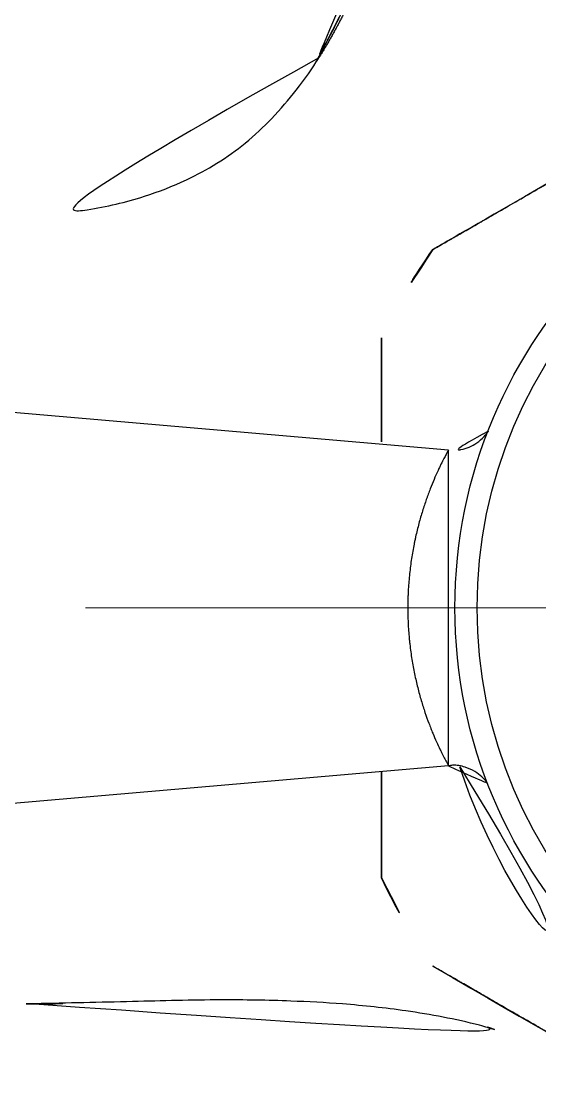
# Model space of a CAD drawing. Extents: x 16296677672 to 16296678106, y -37409616503 to -37409616185.
# Drawn here: x 16296677906.05 to 16296677917.88, y -37409616287.13 to -37409616262.57 of the extents above; entities that cross this region are included whole.
import ezdxf

# ---------------------------------------------------------------- set-up
doc = ezdxf.new("R2010")
doc.units = 0
doc.header["$LTSCALE"] = 10
doc.header["$MEASUREMENT"] = 0
doc.linetypes.add('CENTER', pattern=[2, 1.25, -0.25, 0.25, -0.25])
doc.layers.add('DIM & TEXT', color=4, linetype='CONTINUOUS', lineweight=9)
doc.layers.add('DWG', color=7, linetype='CONTINUOUS')

msp = doc.modelspace()

# ---------------------------------------------------------------- linework, layer by layer
at = {"layer": 'DIM & TEXT', "color": 1, "linetype": 'CENTER'}
msp.add_line((16296678000.009661, -37409616275.965424), (16296677903.68092, -37409616275.965424), dxfattribs=at)
at = {"layer": 'DWG', "color": 0}
for p, q in [((16296677915.796591, -37409616272.365227), (16296677893.088949, -37409616270.400574)), ((16296677893.088949, -37409616281.530281), (16296677915.79727, -37409616279.565552))]:
    msp.add_line(p, q, dxfattribs=at)
for radius in [11.161728, 10.653735]:
    msp.add_circle((16296677927.10643, -37409616275.965424), radius, dxfattribs=at)
for radius, start, end in [(11.718021, 108.5118757, 161.6961311), (14.326368, 145.1422632, 154.5053257), (11.718021, 198.0448171, 251.3756019), (14.326368, 205.4864614, 214.8651945)]:
    msp.add_arc((16296677927.197321, -37409616275.965424), radius, start, end, dxfattribs=at)
for points, degree in [([(16296677913.940639, -37409616260.768692), (16296677913.62413, -37409616262.053383), (16296677912.745741, -37409616263.50399)], 2), ([(16296677916.69248, -37409616285.546043), (16296677916.82655, -37409616285.588966), (16296677916.960421, -37409616285.634163), (16296677917.094191, -37409616285.681343)], 3)]:
    msp.add_open_spline(points, degree=degree, dxfattribs=at)
for points, knots in [([(16296677912.77803, -37409616263.491241), (16296677912.78039, -37409616263.48761), (16296677912.791321, -37409616263.470703), (16296677912.81076, -37409616263.440468), (16296677912.836229, -37409616263.400467), (16296677912.861521, -37409616263.360352), (16296677912.886641, -37409616263.320122), (16296677912.911579, -37409616263.279793), (16296677912.93635, -37409616263.239349), (16296677912.960951, -37409616263.198807), (16296677912.985371, -37409616263.158157), (16296677913.009621, -37409616263.117409), (16296677913.03371, -37409616263.076569), (16296677913.057619, -37409616263.035622), (16296677913.081369, -37409616262.994591), (16296677913.10495, -37409616262.953461), (16296677913.128361, -37409616262.912247), (16296677913.151609, -37409616262.870941), (16296677913.17469, -37409616262.829552), (16296677913.19762, -37409616262.788094), (16296677913.220381, -37409616262.746536), (16296677913.24299, -37409616262.704933), (16296677913.26544, -37409616262.663239), (16296677913.287729, -37409616262.621483), (16296677913.309879, -37409616262.579659), (16296677913.331869, -37409616262.537773), (16296677913.35371, -37409616262.495827), (16296677913.375401, -37409616262.453827), (16296677913.39695, -37409616262.411781), (16296677913.41835, -37409616262.369667), (16296677913.4396, -37409616262.327522), (16296677913.46072, -37409616262.285316), (16296677913.481689, -37409616262.243088), (16296677913.50252, -37409616262.200813), (16296677913.52322, -37409616262.158493), (16296677913.54377, -37409616262.116127), (16296677913.56419, -37409616262.07373), (16296677913.584471, -37409616262.031303), (16296677913.60462, -37409616261.988831), (16296677913.62463, -37409616261.946327), (16296677913.644501, -37409616261.903801), (16296677913.664249, -37409616261.861237), (16296677913.683849, -37409616261.818649), (16296677913.703329, -37409616261.776039), (16296677913.72267, -37409616261.733391), (16296677913.74188, -37409616261.690727), (16296677913.76095, -37409616261.648033), (16296677913.7799, -37409616261.605324), (16296677913.798719, -37409616261.562576), (16296677913.8174, -37409616261.519829), (16296677913.83596, -37409616261.477051), (16296677913.85438, -37409616261.434258), (16296677913.872669, -37409616261.391449), (16296677913.890829, -37409616261.34861), (16296677913.908859, -37409616261.305771), (16296677913.92078, -37409616261.277168), (16296677913.926729, -37409616261.262878)], [0, 0, 0, 0, 0.00517314, 0.024063357, 0.04295408, 0.06184515, 0.080736407, 0.099627683, 0.118518809, 0.137409611, 0.156299913, 0.175189534, 0.19407829, 0.212965995, 0.231852459, 0.250737461, 0.269620599, 0.288501396, 0.307379371, 0.32625404, 0.345124914, 0.363991505, 0.382853319, 0.401709862, 0.420560639, 0.439405153, 0.458242907, 0.477073402, 0.495896142, 0.51471063, 0.533516369, 0.552312864, 0.571099645, 0.589876413, 0.608642947, 0.627399027, 0.646144436, 0.664878955, 0.68360237, 0.702314465, 0.721015028, 0.739703848, 0.758380715, 0.777045423, 0.795697765, 0.814337539, 0.832964543, 0.851578579, 0.870179451, 0.888766965, 0.907340921, 0.925901106, 0.944447309, 0.962979325, 0.981496954, 1, 1, 1, 1]), ([(16296677912.835871, -37409616263.399963), (16296677912.691851, -37409616263.640358), (16296677912.372141, -37409616264.094292), (16296677911.814289, -37409616264.755249), (16296677911.206739, -37409616265.327263), (16296677910.54323, -37409616265.814133), (16296677909.752069, -37409616266.237694), (16296677908.765829, -37409616266.622528), (16296677907.438129, -37409616266.930328), (16296677906.43231, -37409616266.995148), (16296677905.86372, -37409616266.979141)], [0, 0, 0, 0, 0.150127517, 0.276719203, 0.383068335, 0.474662837, 0.56087333, 0.672309704, 0.817733509, 1, 1, 1, 1]), ([(16296677920.400669, -37409616264.918297), (16296677920.122931, -37409616265.078644), (16296677919.847401, -37409616265.237717), (16296677919.43755, -37409616265.474358), (16296677919.30151, -37409616265.552887), (16296677919.030661, -37409616265.709267), (16296677918.895849, -37409616265.787102), (16296677918.62756, -37409616265.942001), (16296677918.49408, -37409616266.019073), (16296677918.2286, -37409616266.17234), (16296677918.0966, -37409616266.24855), (16296677917.83428, -37409616266.400002), (16296677917.70396, -37409616266.475243), (16296677917.542299, -37409616266.568573), (16296677917.510031, -37409616266.587196), (16296677917.44562, -37409616266.624397), (16296677917.413481, -37409616266.642937), (16296677917.317659, -37409616266.698273), (16296677917.25444, -37409616266.734772), (16296677917.066879, -37409616266.843063), (16296677916.94463, -37409616266.913643), (16296677916.766159, -37409616267.016678), (16296677916.707491, -37409616267.050552), (16296677916.620819, -37409616267.100594), (16296677916.592159, -37409616267.117142), (16296677916.535299, -37409616267.149971), (16296677916.50712, -37409616267.166237), (16296677916.36821, -37409616267.246437), (16296677916.26277, -37409616267.307312), (16296677916.064989, -37409616267.421501), (16296677915.972639, -37409616267.474823), (16296677915.86714, -37409616267.535728), (16296677915.846531, -37409616267.547623), (16296677915.806391, -37409616267.570801), (16296677915.78686, -37409616267.582077), (16296677915.73048, -37409616267.614632), (16296677915.695681, -37409616267.63472), (16296677915.63196, -37409616267.671509), (16296677915.603029, -37409616267.68821), (16296677915.55147, -37409616267.717979), (16296677915.52883, -37409616267.731056), (16296677915.500019, -37409616267.747688), (16296677915.491341, -37409616267.752701), (16296677915.475901, -37409616267.761612), (16296677915.46913, -37409616267.765518), (16296677915.45167, -37409616267.775597), (16296677915.43968, -37409616267.782516), (16296677915.436609, -37409616267.784286), (16296677915.43664, -37409616267.784279)], [0, 0, 0, 0, 0.131028282, 0.131028282, 0.196542423, 0.196542423, 0.262056564, 0.262056564, 0.327570705, 0.327570705, 0.393084846, 0.393084846, 0.458598987, 0.458598987, 0.474977523, 0.474977523, 0.491356058, 0.491356058, 0.524113129, 0.524113129, 0.58962727, 0.58962727, 0.62238434, 0.62238434, 0.638762875, 0.638762875, 0.655141411, 0.655141411, 0.720655552, 0.720655552, 0.786169693, 0.786169693, 0.802548228, 0.802548228, 0.818926763, 0.818926763, 0.851683834, 0.851683834, 0.884440904, 0.884440904, 0.917197975, 0.917197975, 0.93357651, 0.93357651, 0.949955046, 0.949955046, 0.982712116, 1, 1, 1, 1]), ([(16296677914.266479, -37409616269.79792), (16296677914.266479, -37409616269.797928), (16296677914.266479, -37409616269.79892), (16296677914.266479, -37409616269.801987), (16296677914.266479, -37409616269.80336), (16296677914.266479, -37409616269.806664), (16296677914.266479, -37409616269.816322), (16296677914.266479, -37409616269.832947), (16296677914.266479, -37409616269.868027), (16296677914.266479, -37409616269.889809), (16296677914.266479, -37409616269.928619), (16296677914.266479, -37409616269.942589), (16296677914.266479, -37409616269.972557), (16296677914.266479, -37409616269.988564), (16296677914.266479, -37409616270.072746), (16296677914.266479, -37409616270.153809), (16296677914.266479, -37409616270.269737), (16296677914.266479, -37409616270.293663), (16296677914.266479, -37409616270.342941), (16296677914.266479, -37409616270.36834), (16296677914.266479, -37409616270.446136), (16296677914.266479, -37409616270.500137), (16296677914.266479, -37409616270.667847), (16296677914.266479, -37409616270.787247), (16296677914.266479, -37409616270.975883), (16296677914.266479, -37409616271.040352), (16296677914.266479, -37409616271.139297), (16296677914.266479, -37409616271.172653), (16296677914.266479, -37409616271.240067), (16296677914.266479, -37409616271.274193), (16296677914.266479, -37409616271.445938), (16296677914.266479, -37409616271.58667), (16296677914.266479, -37409616271.873619), (16296677914.266479, -37409616272.019836), (16296677914.266479, -37409616272.187447), (16296677914.266479, -37409616272.206512), (16296677914.266479, -37409616272.225609)], [0, 0, 0, 0, 0.028598963, 0.028598963, 0.044012156, 0.044012156, 0.059425349, 0.12107812, 0.12107812, 0.182730891, 0.182730891, 0.213557277, 0.213557277, 0.244383662, 0.244383662, 0.367689205, 0.367689205, 0.39851559, 0.39851559, 0.429341976, 0.429341976, 0.490994747, 0.490994747, 0.614300289, 0.614300289, 0.675953061, 0.675953061, 0.706779446, 0.706779446, 0.737605832, 0.737605832, 0.860911374, 0.860911374, 0.984216917, 0.984216917, 1, 1, 1, 1]), ([(16296677916.71122, -37409616271.929169), (16296677916.681999, -37409616271.973427), (16296677916.60535, -37409616272.069893), (16296677916.40457, -37409616272.242043), (16296677916.118361, -37409616272.364502), (16296677915.894489, -37409616272.368622), (16296677915.796169, -37409616272.356377)], [0, 0, 0, 0, 0.158080763, 0.366440828, 0.732939777, 1, 1, 1, 1]), ([(16296677915.79768, -37409616279.565514), (16296677915.79752, -37409616279.565529), (16296677915.797251, -37409616279.565338), (16296677915.795879, -37409616279.563881), (16296677915.7941, -37409616279.561348), (16296677915.786501, -37409616279.549431), (16296677915.770361, -37409616279.522049), (16296677915.743, -37409616279.47226), (16296677915.718571, -37409616279.426468), (16296677915.70978, -37409616279.409798), (16296677915.69566, -37409616279.382637), (16296677915.69079, -37409616279.373222), (16296677915.68078, -37409616279.353729), (16296677915.675631, -37409616279.343651), (16296677915.659809, -37409616279.312401), (16296677915.64871, -37409616279.290207), (16296677915.625681, -37409616279.243477), (16296677915.613741, -37409616279.21891), (16296677915.576811, -37409616279.14167), (16296677915.550699, -37409616279.085472), (16296677915.49629, -37409616278.963799), (16296677915.468, -37409616278.898323), (16296677915.42448, -37409616278.793007), (16296677915.4098, -37409616278.756721), (16296677915.380159, -37409616278.681709), (16296677915.365191, -37409616278.642921), (16296677915.32045, -37409616278.523987), (16296677915.290739, -37409616278.440987), (16296677915.2323, -37409616278.267517), (16296677915.203569, -37409616278.177063), (16296677915.14782, -37409616277.988403), (16296677915.1208, -37409616277.890213), (16296677915.069241, -37409616277.685547), (16296677915.045099, -37409616277.58065), (16296677915.000719, -37409616277.365952), (16296677914.980459, -37409616277.256111), (16296677914.944389, -37409616277.031273), (16296677914.92857, -37409616276.91626), (16296677914.911961, -37409616276.769081), (16296677914.9088, -37409616276.739433), (16296677914.90283, -37409616276.68013), (16296677914.8944, -37409616276.591103), (16296677914.887569, -37409616276.501823), (16296677914.87606, -37409616276.322899), (16296677914.86643, -37409616276.08345), (16296677914.868441, -37409616275.842209), (16296677914.87343, -37409616275.690849), (16296677914.874611, -37409616275.660553), (16296677914.87735, -37409616275.599892), (16296677914.87891, -37409616275.569519), (16296677914.884121, -37409616275.478981), (16296677914.88829, -37409616275.419151), (16296677914.902849, -37409616275.241203), (16296677914.91526, -37409616275.124603), (16296677914.944981, -37409616274.895317), (16296677914.962299, -37409616274.782639), (16296677914.991631, -37409616274.616493), (16296677915.00713, -37409616274.534126), (16296677915.02383, -37409616274.452858), (16296677915.035219, -37409616274.398911), (16296677915.04104, -37409616274.372101), (16296677915.070589, -37409616274.239433), (16296677915.09577, -37409616274.137169), (16296677915.148491, -37409616273.939903), (16296677915.17602, -37409616273.844887), (16296677915.232719, -37409616273.66185), (16296677915.26189, -37409616273.573822), (16296677915.298941, -37409616273.468117), (16296677915.306379, -37409616273.447197), (16296677915.321301, -37409616273.405792), (16296677915.328791, -37409616273.3853), (16296677915.351191, -37409616273.324783), (16296677915.366079, -37409616273.285622), (16296677915.41046, -37409616273.171593), (16296677915.439659, -37409616273.100182), (16296677915.496559, -37409616272.966301), (16296677915.52425, -37409616272.903839), (16296677915.56406, -37409616272.816933), (16296677915.57704, -37409616272.789093), (16296677915.60231, -37409616272.735703), (16296677915.61462, -37409616272.710136), (16296677915.649981, -37409616272.637733), (16296677915.69322, -37409616272.551971), (16296677915.727449, -37409616272.487518), (16296677915.749269, -37409616272.447304), (16296677915.75922, -37409616272.429207), (16296677915.767639, -37409616272.414253), (16296677915.77289, -37409616272.404984), (16296677915.775351, -37409616272.400681), (16296677915.78669, -37409616272.381073), (16296677915.794821, -37409616272.367943), (16296677915.79738, -37409616272.365303), (16296677915.79768, -37409616272.365334)], [0, 0, 0, 0, 0.005772409, 0.005772409, 0.02138134, 0.02138134, 0.052599203, 0.083817065, 0.083817065, 0.099425996, 0.099425996, 0.107230462, 0.107230462, 0.115034928, 0.115034928, 0.130643859, 0.130643859, 0.14625279, 0.14625279, 0.177470652, 0.177470652, 0.208688515, 0.208688515, 0.224297446, 0.224297446, 0.239906377, 0.239906377, 0.27112424, 0.27112424, 0.302342102, 0.302342102, 0.333559965, 0.333559965, 0.364777827, 0.364777827, 0.395995689, 0.395995689, 0.427213552, 0.427213552, 0.435018017, 0.435018017, 0.442822483, 0.458431414, 0.458431414, 0.489649277, 0.520867139, 0.520867139, 0.528671605, 0.528671605, 0.53647607, 0.53647607, 0.552085001, 0.552085001, 0.583302864, 0.583302864, 0.614520726, 0.614520726, 0.630129657, 0.637934123, 0.637934123, 0.645738589, 0.645738589, 0.676956451, 0.676956451, 0.708174313, 0.708174313, 0.739392176, 0.739392176, 0.747196641, 0.747196641, 0.755001107, 0.755001107, 0.770610038, 0.770610038, 0.801827901, 0.801827901, 0.833045763, 0.833045763, 0.848654694, 0.848654694, 0.864263625, 0.864263625, 0.895481488, 0.92669935, 0.92669935, 0.942308281, 0.950112747, 0.950112747, 0.957917213, 0.957917213, 0.989135075, 1, 1, 1, 1]), ([(16296677915.799589, -37409616279.57769), (16296677915.829611, -37409616279.569809), (16296677915.95458, -37409616279.545708), (16296677916.165859, -37409616279.592873), (16296677916.39222, -37409616279.690163), (16296677916.55562, -37409616279.813469), (16296677916.65941, -37409616279.926422), (16296677916.701981, -37409616279.987663), (16296677916.714951, -37409616280.008408)], [0, 0, 0, 0, 0.084965582, 0.354603019, 0.579785049, 0.76950018, 0.923084774, 1, 1, 1, 1]), ([(16296677914.266479, -37409616279.698868), (16296677914.266479, -37409616279.713058), (16296677914.266479, -37409616279.727226), (16296677914.266479, -37409616279.891792), (16296677914.266479, -37409616280.039421), (16296677914.266479, -37409616280.328262), (16296677914.266479, -37409616280.469467), (16296677914.266479, -37409616280.641258), (16296677914.266479, -37409616280.675369), (16296677914.266479, -37409616280.743111), (16296677914.266479, -37409616280.776688), (16296677914.266479, -37409616280.876167), (16296677914.266479, -37409616280.940964), (16296677914.266479, -37409616281.130371), (16296677914.266479, -37409616281.250099), (16296677914.266479, -37409616281.418114), (16296677914.266479, -37409616281.472183), (16296677914.266479, -37409616281.550049), (16296677914.266479, -37409616281.57547), (16296677914.266479, -37409616281.625168), (16296677914.266479, -37409616281.64949), (16296677914.266479, -37409616281.767052), (16296677914.266479, -37409616281.848907), (16296677914.266479, -37409616281.950943), (16296677914.266479, -37409616281.981483), (16296677914.266479, -37409616282.021599), (16296677914.266479, -37409616282.034027), (16296677914.266479, -37409616282.056633), (16296677914.266479, -37409616282.066849), (16296677914.266479, -37409616282.112503), (16296677914.266479, -37409616282.131721), (16296677914.266479, -37409616282.132912), (16296677914.266479, -37409616282.132927), (16296677914.266479, -37409616282.132927)], [0, 0, 0, 0, 0.011565077, 0.011565077, 0.13459755, 0.13459755, 0.257630023, 0.257630023, 0.288388141, 0.288388141, 0.319146259, 0.319146259, 0.380662496, 0.380662496, 0.503694969, 0.503694969, 0.565211205, 0.565211205, 0.595969323, 0.595969323, 0.626727441, 0.626727441, 0.749759914, 0.749759914, 0.81127615, 0.81127615, 0.842034269, 0.842034269, 0.872792387, 0.872792387, 0.99582486, 0.99582486, 1, 1, 1, 1]), ([(16296677915.43663, -37409616284.146568), (16296677915.43664, -37409616284.146568), (16296677915.43722, -37409616284.146896), (16296677915.439871, -37409616284.14843), (16296677915.44235, -37409616284.149857), (16296677915.449341, -37409616284.1539), (16296677915.4538, -37409616284.156479), (16296677915.469999, -37409616284.165833), (16296677915.48455, -37409616284.174232), (16296677915.52075, -37409616284.195129), (16296677915.54241, -37409616284.207626), (16296677915.58004, -37409616284.229362), (16296677915.593439, -37409616284.237099), (16296677915.62195, -37409616284.253563), (16296677915.636959, -37409616284.262222), (16296677915.71545, -37409616284.307533), (16296677915.78924, -37409616284.350143), (16296677915.91379, -37409616284.42205), (16296677915.95763, -37409616284.447357), (16296677916.026661, -37409616284.487213), (16296677916.050249, -37409616284.500832), (16296677916.098339, -37409616284.528603), (16296677916.12277, -37409616284.542709), (16296677916.246771, -37409616284.614304), (16296677916.351761, -37409616284.674911), (16296677916.57127, -37409616284.801643), (16296677916.685801, -37409616284.867767), (16296677916.86376, -37409616284.970512), (16296677916.92411, -37409616285.005363), (16296677917.04674, -37409616285.076157), (16296677917.108589, -37409616285.11187), (16296677917.29558, -37409616285.219833), (16296677917.422159, -37409616285.292923), (16296677917.6786, -37409616285.440964), (16296677917.80846, -37409616285.515938), (16296677918.071039, -37409616285.667542), (16296677918.20376, -37409616285.744164), (16296677918.471781, -37409616285.898903), (16296677918.607071, -37409616285.97702), (16296677918.81179, -37409616286.095207), (16296677918.88028, -37409616286.134758), (16296677919.01734, -37409616286.213882), (16296677919.08596, -37409616286.253502), (16296677919.292101, -37409616286.37252), (16296677919.42989, -37409616286.452072), (16296677919.706129, -37409616286.611557), (16296677919.844589, -37409616286.691498), (16296677920.052759, -37409616286.811691), (16296677920.156969, -37409616286.871849), (16296677920.278749, -37409616286.942162), (16296677920.339689, -37409616286.977348), (16296677920.36582, -37409616286.992432), (16296677920.38324, -37409616287.002487), (16296677920.392, -37409616287.007553), (16296677920.400669, -37409616287.01255)], [0, 0, 0, 0, 0.012596376, 0.012596376, 0.029053103, 0.029053103, 0.04550983, 0.04550983, 0.078423284, 0.078423284, 0.111336738, 0.111336738, 0.127793465, 0.127793465, 0.144250193, 0.144250193, 0.210077101, 0.210077101, 0.242990555, 0.242990555, 0.259447282, 0.259447282, 0.275904009, 0.275904009, 0.341730917, 0.341730917, 0.407557826, 0.407557826, 0.44047128, 0.44047128, 0.473384734, 0.473384734, 0.539211642, 0.539211642, 0.60503855, 0.60503855, 0.670865459, 0.670865459, 0.736692367, 0.736692367, 0.769605821, 0.769605821, 0.802519275, 0.802519275, 0.868346183, 0.868346183, 0.934173092, 0.934173092, 0.967086546, 0.983543273, 0.991771636, 0.995885818, 0.995885818, 1, 1, 1, 1]), ([(16296677906.35545, -37409616285.009308), (16296677907.09837, -37409616284.991051), (16296677908.514891, -37409616284.96418), (16296677910.463329, -37409616284.907997), (16296677912.059629, -37409616284.934593), (16296677913.470949, -37409616285.009407), (16296677914.91577, -37409616285.164757), (16296677916.525089, -37409616285.465584), (16296677917.60671, -37409616285.824707), (16296677918.14053, -37409616286.038078)], [0, 0, 0, 0, 0.188232066, 0.358417557, 0.491611213, 0.590290713, 0.711942913, 0.855281078, 1, 1, 1, 1]), ([(16296677906.35553, -37409616285.012749), (16296677906.306589, -37409616285.013184), (16296677906.193991, -37409616285.014023), (16296677906.08139, -37409616285.014343), (16296677906.017731, -37409616285.014526)], [0, 0, 0, 0, 0.434584625, 1, 1, 1, 1]), ([(16296677906.99198, -37409616285.003883), (16296677906.98316, -37409616285.004044), (16296677906.91165, -37409616285.005341), (16296677906.777189, -37409616285.007622), (16296677906.58835, -37409616285.010323), (16296677906.44771, -37409616285.011902), (16296677906.37002, -37409616285.012619), (16296677906.35553, -37409616285.012749)], [0, 0, 0, 0, 0.041568903, 0.337122455, 0.633828177, 0.931671919, 1, 1, 1, 1])]:
    msp.add_open_spline(points, degree=3, knots=knots, dxfattribs=at)

doc.saveas('drawing.dxf')
